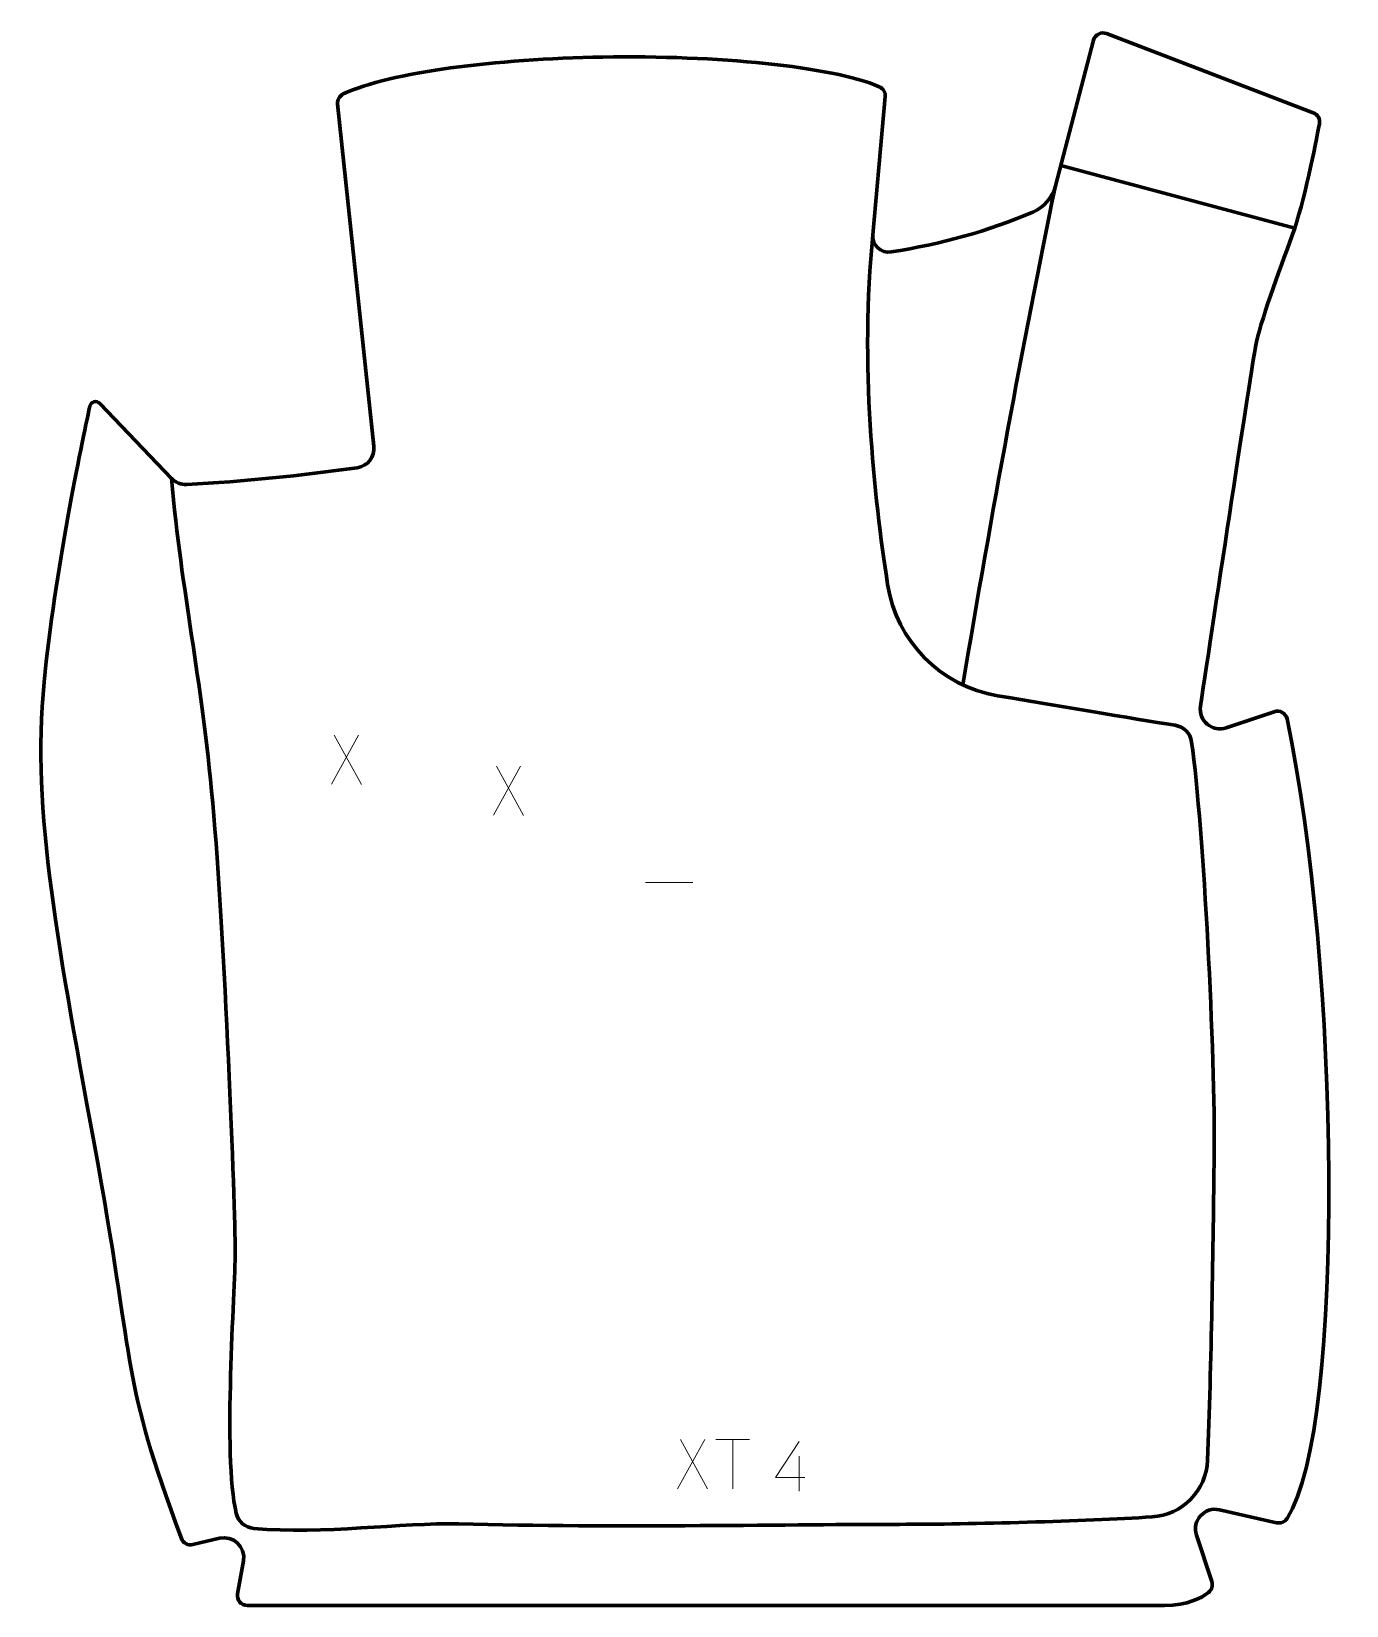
# Model space of a CAD drawing. Header units: millimetres. Extents: x -330 to 334, y -397 to 398.
import ezdxf

# ---------------------------------------------------------------- set-up
doc = ezdxf.new("R2010")
doc.units = ezdxf.units.MM
doc.header["$MEASUREMENT"] = 0
doc.layers.add('layer 1', color=7, linetype='Continuous')
doc.layers.add('layer 2', color=7, linetype='Continuous')

msp = doc.modelspace()

# ---------------------------------------------------------------- linework, layer by layer
at = {"layer": 'layer 1', "color": 230, "lineweight": 200}
msp.add_open_spline([(-248.7129, -366.6793), (-251.1767, -367.266), (-253.6927, -365.9209), (-254.5679, -363.5509), (-254.5679, -363.5509), (-285.4243, -280.003), (-277.2526, -281.7334), (-296.8543, -173.8546), (-296.8543, -173.8546), (-316.7761, -64.2166), (-330.3224, 3.314), (-323.9477, 69.2556), (-323.9477, 69.2556), (-318.5749, 124.8315), (-304.995, 189.7186), (-300.858, 208.7453), (-300.858, 208.7453), (-300.3479, 211.0916), (-297.4135, 211.9122), (-295.7533, 210.1733), (-295.7533, 210.1733), (-295.7533, 210.1733), (-259.5844, 172.2914), (-259.5844, 172.2914), (-259.5844, 172.2914), (-257.5676, 170.1789), (-254.7232, 169.0462), (-251.8022, 169.209), (-251.8022, 169.209), (-222.8278, 170.8256), (-194.1297, 173.6298), (-165.7223, 177.6853), (-165.7223, 177.6853), (-160.4055, 178.4442), (-156.6523, 183.2758), (-157.2171, 188.601), (-157.2171, 188.601), (-157.2171, 188.601), (-175.5693, 361.5937), (-175.5693, 361.5937), (-175.5693, 361.5937), (-175.7937, 363.7075), (-174.6507, 365.7289), (-172.7207, 366.6328), (-172.7207, 366.6328), (-149.1202, 377.6839), (-95.6458, 384.4177), (-41.4658, 385.2961), (-41.4658, 385.2961), (15.7957, 386.2246), (73.8444, 380.7089), (98.2478, 370.3278), (98.2478, 370.3278), (100.2407, 369.48), (101.4574, 367.4501), (101.2644, 365.2979), (101.2644, 365.2979), (101.2644, 365.2979), (95.0044, 295.3967), (95.0044, 295.3967), (95.0044, 295.3967), (94.5423, 290.2338), (99.0673, 285.9987), (104.2034, 286.8044), (104.2034, 286.8044), (129.4726, 290.7686), (153.314, 297.223), (175.908, 306.9336), (175.908, 306.9336), (181.5302, 309.3501), (185.711, 314.2297), (187.2748, 320.131), (187.2748, 320.131), (187.2748, 320.131), (206.5453, 393.7716), (206.5453, 393.7716), (206.5453, 393.7716), (207.2982, 396.6485), (210.3931, 398.2328), (213.1768, 397.1664), (213.1768, 397.1664), (213.1768, 397.1664), (317.6319, 357.1501), (317.6319, 357.1501), (317.6319, 357.1501), (319.8861, 356.2868), (321.1999, 353.9433), (320.7525, 351.5769), (320.7525, 351.5769), (318.7276, 340.8631), (312.9466, 311.6912), (307.1664, 295.6814), (307.1664, 295.6814), (299.9948, 275.8196), (290.8306, 251.588), (288.4402, 238.8764), (288.4402, 238.8764), (286.483, 228.4702), (267.4369, 102.5236), (260.5926, 57.1839), (260.5926, 57.1839), (259.4796, 49.8112), (266.5811, 43.8753), (273.6691, 46.2516), (273.6691, 46.2516), (273.6691, 46.2516), (297.8816, 54.3697), (297.8816, 54.3697), (297.8816, 54.3697), (300.7162, 55.3201), (303.7508, 53.5961), (304.3674, 50.6786), (304.3674, 50.6786), (330.6878, -73.8739), (334.4336, -305.2858), (304.4426, -353.4403), (304.4426, -353.4403), (303.3236, -355.237), (301.1716, -356.1112), (299.1029, -355.642), (299.1029, -355.642), (299.1029, -355.642), (270.2729, -349.1033), (270.2729, -349.1033), (270.2729, -349.1033), (262.6814, -347.3813), (256.1155, -354.5872), (258.5606, -361.956), (258.5606, -361.956), (258.5606, -361.956), (266.3341, -385.3829), (266.3341, -385.3829), (266.3341, -385.3829), (266.9963, -387.3775), (266.3355, -389.5725), (264.6771, -390.8686), (264.6771, -390.8686), (261.2171, -393.5734), (254.1703, -397.4998), (242.4175, -397.4998), (242.4175, -397.4998), (242.4175, -397.4998), (-221.1807, -397.4998), (-221.1807, -397.4998), (-221.1807, -397.4998), (-224.2858, -397.4998), (-226.6403, -394.7072), (-226.1062, -391.6578), (-226.1062, -391.6578), (-226.1062, -391.6578), (-223.1735, -374.9072), (-223.1735, -374.9072), (-223.1735, -374.9072), (-221.9374, -367.8456), (-228.3555, -361.8297), (-235.3486, -363.4959), (-235.3486, -363.4959), (-235.3486, -363.4959), (-248.7129, -366.6793), (-248.7129, -366.6793)], degree=3, knots=[0, 0, 0, 0, 0.02439024, 0.02439024, 0.02439024, 0.02439024, 0.04878049, 0.04878049, 0.04878049, 0.04878049, 0.07317073, 0.07317073, 0.07317073, 0.07317073, 0.09756098, 0.09756098, 0.09756098, 0.09756098, 0.12195122, 0.12195122, 0.12195122, 0.12195122, 0.14634146, 0.14634146, 0.14634146, 0.14634146, 0.17073171, 0.17073171, 0.17073171, 0.17073171, 0.19512195, 0.19512195, 0.19512195, 0.19512195, 0.2195122, 0.2195122, 0.2195122, 0.2195122, 0.24390244, 0.24390244, 0.24390244, 0.24390244, 0.26829268, 0.26829268, 0.26829268, 0.26829268, 0.29268293, 0.29268293, 0.29268293, 0.29268293, 0.31707317, 0.31707317, 0.31707317, 0.31707317, 0.34146341, 0.34146341, 0.34146341, 0.34146341, 0.36585366, 0.36585366, 0.36585366, 0.36585366, 0.3902439, 0.3902439, 0.3902439, 0.3902439, 0.41463415, 0.41463415, 0.41463415, 0.41463415, 0.43902439, 0.43902439, 0.43902439, 0.43902439, 0.46341463, 0.46341463, 0.46341463, 0.46341463, 0.48780488, 0.48780488, 0.48780488, 0.48780488, 0.51219512, 0.51219512, 0.51219512, 0.51219512, 0.53658537, 0.53658537, 0.53658537, 0.53658537, 0.56097561, 0.56097561, 0.56097561, 0.56097561, 0.58536585, 0.58536585, 0.58536585, 0.58536585, 0.6097561, 0.6097561, 0.6097561, 0.6097561, 0.63414634, 0.63414634, 0.63414634, 0.63414634, 0.65853659, 0.65853659, 0.65853659, 0.65853659, 0.68292683, 0.68292683, 0.68292683, 0.68292683, 0.70731707, 0.70731707, 0.70731707, 0.70731707, 0.73170732, 0.73170732, 0.73170732, 0.73170732, 0.75609756, 0.75609756, 0.75609756, 0.75609756, 0.7804878, 0.7804878, 0.7804878, 0.7804878, 0.80487805, 0.80487805, 0.80487805, 0.80487805, 0.82926829, 0.82926829, 0.82926829, 0.82926829, 0.85365854, 0.85365854, 0.85365854, 0.85365854, 0.87804878, 0.87804878, 0.87804878, 0.87804878, 0.90243902, 0.90243902, 0.90243902, 0.90243902, 0.92682927, 0.92682927, 0.92682927, 0.92682927, 0.95121951, 0.95121951, 0.95121951, 0.95121951, 1, 1, 1, 1], dxfattribs=at)
at = {"layer": 'layer 1', "color": 250, "lineweight": 9}
for points in [[(-164.9862, 42.5568), (-164.9862, 42.5568), (-178.7268, 17.661), (-178.7268, 17.661)], [(-177.2722, 42.5568), (-177.2722, 42.5568), (-163.5316, 17.6033), (-163.5316, 17.6033)], [(-83.0396, 26.8745), (-83.0396, 26.8745), (-96.7802, 1.9787), (-96.7802, 1.9787)], [(-95.3256, 26.8745), (-95.3256, 26.8745), (-81.585, 1.921), (-81.585, 1.921)]]:
    msp.add_open_spline(points, degree=3, dxfattribs=at)
at = {"layer": 'layer 2', "color": 142, "lineweight": 200}
for points in [[(308.2597, 298.8627), (308.2597, 298.8627), (189.9751, 330.4491), (189.9751, 330.4491)], [(187.2749, 320.1309), (170.6093, 239.2435), (155.091, 154.9571), (140.5103, 67.8909)]]:
    msp.add_open_spline(points, degree=3, dxfattribs=at)
msp.add_open_spline([(-259.5846, 172.2915), (-254.2224, 113.2908), (-244.66, 73.846), (-238.6835, 8.1048), (-238.6835, 8.1048), (-232.7071, -57.6361), (-227.3283, -196.2898), (-227.3283, -218.403), (-227.3283, -218.403), (-227.3283, -238.5282), (-233.7542, -321.6898), (-226.7992, -350.8935), (-226.7992, -350.8935), (-225.8008, -355.0866), (-222.2265, -358.1551), (-217.9332, -358.5378), (-217.9332, -358.5378), (-182.9408, -361.656), (-143.0839, -355.529), (-114.3731, -356.2635), (-114.3731, -356.2635), (-36.6795, -358.2521), (58.944, -356.4589), (108.5485, -356.4589), (108.5485, -356.4589), (145.2405, -356.4589), (201.456, -354.8884), (236.1334, -352.7163), (236.1334, -352.7163), (251.4654, -351.7564), (263.5922, -339.3478), (264.2095, -323.9977), (264.2095, -323.9977), (266.11, -276.7418), (267.024, -214.848), (267.5225, -169.9934), (267.5225, -169.9934), (268.0848, -119.368), (262.2943, -4.6824), (256.1299, 39.0265), (256.1299, 39.0265), (255.5178, 43.3674), (252.153, 46.8007), (247.8248, 47.4995), (247.8248, 47.4995), (225.2272, 51.149), (187.9206, 57.3875), (158.0471, 62.4114), (158.0471, 62.4114), (129.344, 67.2385), (106.9673, 89.8985), (102.4768, 118.6565), (102.4768, 118.6565), (95.5825, 162.8123), (88.3216, 230.8339), (95.0046, 295.3968)], degree=3, knots=[0, 0, 0, 0, 0.06666667, 0.06666667, 0.06666667, 0.06666667, 0.13333333, 0.13333333, 0.13333333, 0.13333333, 0.2, 0.2, 0.2, 0.2, 0.26666667, 0.26666667, 0.26666667, 0.26666667, 0.33333333, 0.33333333, 0.33333333, 0.33333333, 0.4, 0.4, 0.4, 0.4, 0.46666667, 0.46666667, 0.46666667, 0.46666667, 0.53333333, 0.53333333, 0.53333333, 0.53333333, 0.6, 0.6, 0.6, 0.6, 0.66666667, 0.66666667, 0.66666667, 0.66666667, 0.73333333, 0.73333333, 0.73333333, 0.73333333, 0.8, 0.8, 0.8, 0.8, 0.86666667, 0.86666667, 0.86666667, 0.86666667, 1, 1, 1, 1], dxfattribs=at)
at = {"layer": 'layer 2', "color": 250, "lineweight": 9}
for points in [[(-19.9901, -32.0159), (-19.9901, -32.0159), (3.9879, -32.0159), (3.9879, -32.0159)], [(10.0298, -313.6379), (10.0298, -313.6379), (-3.7108, -338.5337), (-3.7108, -338.5337)], [(-2.2562, -313.6379), (-2.2562, -313.6379), (11.4844, -338.5914), (11.4844, -338.5914)], [(15.6659, -313.6325), (15.6659, -313.6325), (32.6531, -313.6325), (32.6531, -313.6325)], [(24.1597, -338.5625), (24.1597, -338.5625), (24.1597, -313.609), (24.1597, -313.609)], [(57.7083, -321.9563), (57.7083, -321.9563), (57.7083, -339.621), (57.7083, -339.621)]]:
    msp.add_open_spline(points, degree=3, dxfattribs=at)
msp.add_open_spline([(60.6524, -332.7174), (60.6524, -332.7174), (45.8307, -332.7174), (45.8307, -332.7174), (45.8307, -332.7174), (45.8307, -332.7174), (57.7083, -314.6469), (57.7083, -314.6469)], degree=3, knots=[0, 0, 0, 0, 0.33333333, 0.33333333, 0.33333333, 0.33333333, 1, 1, 1, 1], dxfattribs=at)

doc.saveas('drawing.dxf')
